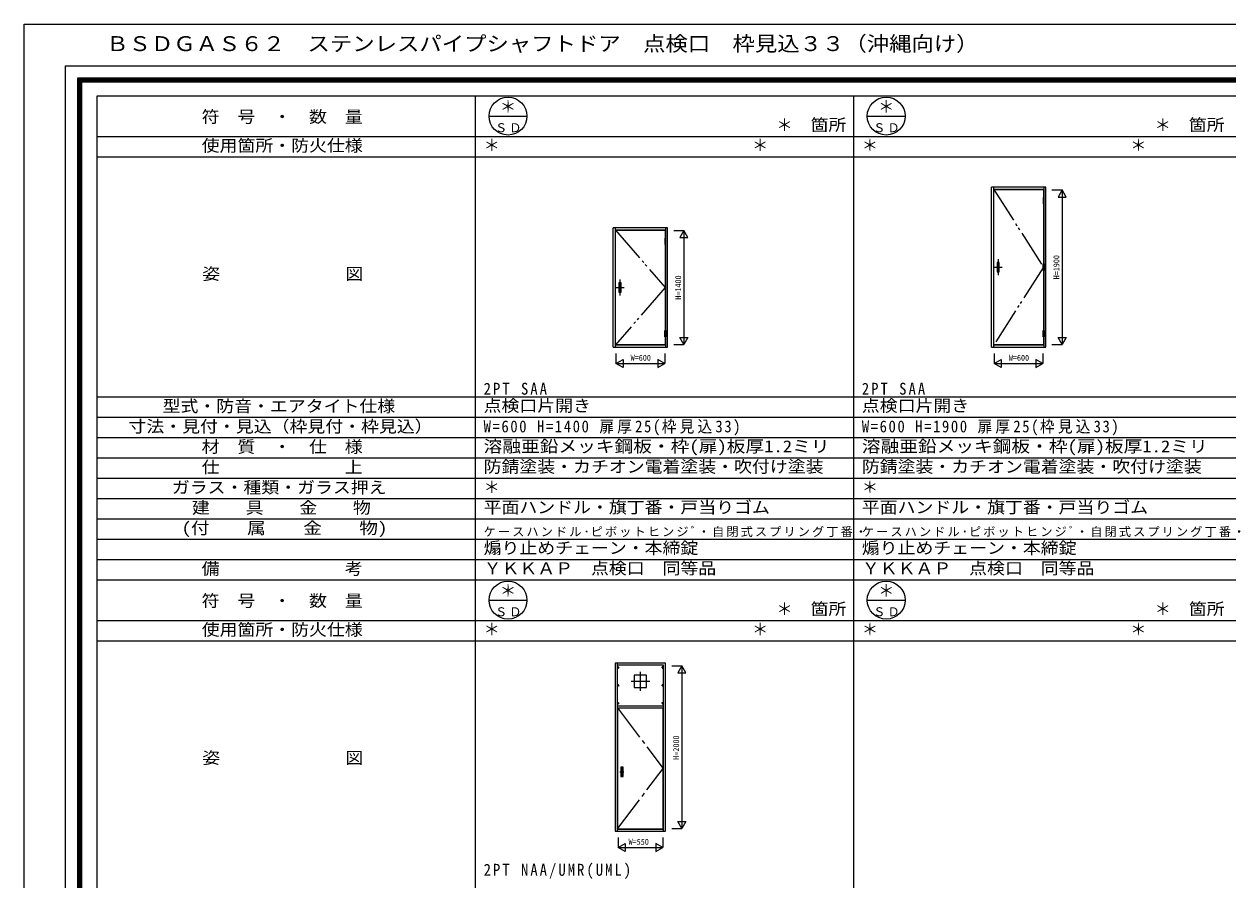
# Model space of a CAD drawing. Units: millimetres, scale not verified. Extents: x -14850 to 14850, y -10500 to 10500.
# Drawn here: x -14850 to -49, y -30 to 10500 of the extents above; entities that cross this region are included whole.
import ezdxf
from ezdxf.enums import TextEntityAlignment as Align

# ---------------------------------------------------------------- set-up
doc = ezdxf.new("R2010")
doc.units = ezdxf.units.MM
doc.header["$LTSCALE"] = 50
for name, pattern in [('CHAIN1', [8, 5, -1, 1, -1]), ('CHAIN2', [12, 9, -1, 1, -1]), ('DOUBLE_CHAIN2', [12.8, 9, -1, 0.6, -0.6, 0.6, -1])]:
    doc.linetypes.add(name, pattern=pattern)
doc.layers.add('0-0_0', color=7, linetype='Continuous')
for name, color, linetype, lineweight in [('0-1_USER1', 7, 'Continuous', 9), ('0-2_YKK_ZWAK', 2, 'Continuous', 9), ('0-3_YKK_11', 4, 'Continuous', 9), ('0-4_YKK_12', 3, 'Continuous', 9)]:
    doc.layers.add(name, color=color, linetype=linetype, lineweight=lineweight)
doc.styles.add('ＭＳ ゴシック', font='')
doc.styles.get('ＭＳ ゴシック').set_extended_font_data('MS Gothic')

msp = doc.modelspace()

# ---------------------------------------------------------------- linework, layer by layer
at = {"layer": '0-1_USER1'}
for p, q in [((-14850, 10500), (14850, 10500)), ((-14850, -10500), (-14850, 10500)), ((-14340.23, 9987.41), (14340.79, 9987.41)), ((-14340.23, -9999.25), (-14340.23, 9987.41)), ((-14190.23, 9837.97), (14190.23, 9837.97)), ((-14190.23, -9849.81), (-14190.23, 9837.97)), ((-14177.82, 9825.57), (14177.82, 9825.57)), ((-14177.82, -9837.41), (-14177.82, 9825.57)), ((-14164.85, 9812.59), (14165.42, 9812.59)), ((-14164.85, -9825), (-14164.85, 9812.59)), ((-14152.44, 9799.62), (14152.45, 9799.62)), ((-14152.44, -9812.03), (-14152.44, 9799.62)), ((-14140.04, 9787.22), (14140.04, 9787.22)), ((-14140.04, -9799.06), (-14140.04, 9787.22)), ((-13949.96, 9617.94), (13950.04, 9617.94)), ((-13949.96, -8247.06), (-13949.96, 9617.94)), ((-9299.96, -8247.06), (-9299.96, 9617.94)), ((-4649.96, -8247.06), (-4649.96, 9617.94)), ((-9133.29, 9367.94), (-8666.63, 9367.94)), ((-4483.29, 9367.94), (-4016.63, 9367.94)), ((-13949.96, 9117.94), (13950.04, 9117.94)), ((-13949.96, 8867.94), (13950.04, 8867.94)), ((-13949.96, 5912.94), (13950.04, 5912.94)), ((-13949.96, 5662.94), (13950.04, 5662.94)), ((-13949.96, 5412.94), (13950.04, 5412.94)), ((-13949.96, 5162.94), (13950.04, 5162.94)), ((-13949.96, 4912.94), (13950.04, 4912.94)), ((-13949.96, 4662.94), (13950.04, 4662.94)), ((-13949.96, 4412.94), (13950.04, 4412.94)), ((-13949.96, 4162.94), (13950.04, 4162.94)), ((-13949.96, 3912.94), (13950.04, 3912.94)), ((-13949.96, 3662.94), (13950.04, 3662.94)), ((-9133.29, 3412.94), (-8666.63, 3412.94)), ((-4483.29, 3412.94), (-4016.63, 3412.94)), ((-13949.96, 3162.94), (13950.04, 3162.94)), ((-13949.96, 2912.94), (13950.04, 2912.94))]:
    msp.add_line(p, q, dxfattribs=at)
for centre in [(-8899.96, 9367.94), (-4249.96, 9367.94), (-8899.96, 3412.94), (-4249.96, 3412.94)]:
    msp.add_circle(centre, 233.33, dxfattribs=at)
at = {"layer": '0-2_YKK_ZWAK'}
for p, q in [((-2212.47, 8458.94), (-2087.47, 8458.94)), ((-2087.47, 8458.94), (-2137.47, 8372.33)), ((-2087.47, 8458.94), (-2087.47, 6558.94)), ((-2037.47, 8372.33), (-2087.47, 8458.94)), ((-2137.47, 8372.33), (-2037.47, 8372.33)), ((-6862.47, 7958.94), (-6737.47, 7958.94)), ((-6787.47, 7872.33), (-6687.47, 7872.33)), ((-6737.47, 7958.94), (-6737.47, 6558.94)), ((-6862.47, 6558.94), (-6737.47, 6558.94)), ((-6787.47, 6645.54), (-6687.47, 6645.54)), ((-2212.47, 6558.94), (-2087.47, 6558.94)), ((-2137.47, 6645.54), (-2037.47, 6645.54)), ((-7572.48, 6448.91), (-7572.48, 6323.91)), ((-7485.88, 6373.91), (-7485.88, 6273.91)), ((-6972.48, 6448.91), (-6972.48, 6323.91)), ((-2922.48, 6448.9), (-2922.48, 6323.91)), ((-2835.88, 6373.9), (-2835.88, 6273.9)), ((-2409.08, 6373.9), (-2409.08, 6273.9)), ((-2322.48, 6323.91), (-2409.08, 6373.9)), ((-2322.48, 6448.9), (-2322.48, 6323.91)), ((-7572.48, 6323.91), (-6972.48, 6323.91)), ((-2922.48, 6323.91), (-2322.48, 6323.91)), ((-2409.08, 6273.9), (-2322.48, 6323.91)), ((-6887.48, 2603.94), (-6762.48, 2603.94)), ((-6762.48, 2603.94), (-6812.48, 2517.33)), ((-6812.48, 2517.33), (-6712.48, 2517.33)), ((-6762.48, 2603.94), (-6762.48, 603.94)), ((-6712.48, 2517.33), (-6762.48, 2603.94)), ((-6712.48, 690.54), (-6762.48, 603.94)), ((-7547.48, 493.94), (-7547.48, 368.94)), ((-6997.48, 493.94), (-6997.48, 368.94)), ((-7547.48, 368.94), (-6997.48, 368.94)), ((-7460.88, 418.94), (-7460.88, 318.94)), ((-7084.08, 318.94), (-6997.48, 368.94))]:
    msp.add_line(p, q, dxfattribs=at)
for points in [[(-6687.47, 7872.33), (-6737.47, 7958.94), (-6787.47, 7872.33)], [(-6687.47, 6645.54), (-6737.47, 6558.94), (-6787.47, 6645.54)], [(-2037.47, 6645.54), (-2087.47, 6558.94), (-2137.47, 6645.54)], [(-7485.88, 6273.91), (-7572.48, 6323.91), (-7485.88, 6373.91)], [(-2835.88, 6273.9), (-2922.48, 6323.91), (-2835.88, 6373.9)], [(-6887.48, 603.94), (-6762.48, 603.94), (-6812.48, 690.54), (-6712.48, 690.54)], [(-7460.88, 318.94), (-7547.48, 368.94), (-7460.88, 418.94)], [(-6997.48, 368.94), (-7084.08, 418.94), (-7084.08, 318.94)]]:
    msp.add_lwpolyline(points, dxfattribs=at)
msp.add_lwpolyline([(-7059.08, 6373.91), (-7059.08, 6273.91), (-6972.48, 6323.91)], close=True, dxfattribs=at)
at = {"layer": '0-3_YKK_11'}
for p, q in [((-2957.48, 6523.9), (-2957.48, 8493.93)), ((-2287.47, 8493.93), (-2957.48, 8493.93)), ((-2932.48, 8493.93), (-2932.48, 6523.9)), ((-2932.48, 8468.94), (-2312.47, 8468.94)), ((-2928.48, 6553.9), (-2928.48, 8465.94)), ((-2928.48, 8465.94), (-2316.47, 8465.94)), ((-2316.47, 8465.94), (-2316.47, 8367.93)), ((-2312.47, 8493.93), (-2312.47, 8367.93)), ((-2287.47, 8458.94), (-2291.23, 8458.94)), ((-2287.47, 6523.9), (-2287.47, 8493.93)), ((-2316.47, 8287.93), (-2316.47, 7549.92)), ((-2312.47, 8287.93), (-2312.47, 7549.92)), ((-7607.48, 6523.91), (-7607.48, 7993.94)), ((-6937.47, 7993.94), (-7607.48, 7993.94)), ((-7582.48, 7993.94), (-7582.48, 6523.91)), ((-6962.47, 7993.94), (-6962.47, 7867.93)), ((-6937.47, 6523.91), (-6937.47, 7993.94)), ((-7582.48, 7968.94), (-6962.47, 7968.94)), ((-7578.48, 6553.91), (-7578.48, 7965.94)), ((-7578.48, 7965.94), (-6966.47, 7965.94)), ((-6966.47, 7965.94), (-6966.47, 7867.93)), ((-6937.47, 7958.94), (-6941.23, 7958.94)), ((-6966.47, 7787.93), (-6966.47, 6731.91)), ((-6962.47, 7787.93), (-6962.47, 6731.91)), ((-2320.07, 7549.92), (-2309.07, 7549.92)), ((-2320.07, 7469.92), (-2320.07, 7549.92)), ((-2309.07, 7549.92), (-2309.07, 7469.92)), ((-2320.07, 7509.92), (-2309.07, 7509.92)), ((-2309.07, 7469.92), (-2320.07, 7469.92)), ((-2316.47, 7469.92), (-2316.47, 6731.91)), ((-2312.47, 7469.92), (-2312.47, 6731.91)), ((-7607.48, 6523.91), (-6937.47, 6523.91)), ((-6962.47, 6548.91), (-7582.48, 6548.91)), ((-6966.47, 6553.91), (-7578.48, 6553.91)), ((-7572.48, 6523.91), (-7572.48, 6532.5)), ((-6972.47, 6523.91), (-6972.47, 6526.89)), ((-6966.47, 6651.91), (-6966.47, 6553.91)), ((-6962.47, 6651.91), (-6962.47, 6523.91)), ((-6937.47, 6558.91), (-6944.9, 6558.91)), ((-2957.48, 6523.9), (-2287.47, 6523.9)), ((-2312.47, 6548.9), (-2932.48, 6548.9)), ((-2316.47, 6553.9), (-2928.48, 6553.9)), ((-2922.48, 6523.9), (-2922.48, 6532.49)), ((-2322.47, 6523.9), (-2322.47, 6526.88)), ((-2316.47, 6651.91), (-2316.47, 6553.9)), ((-2312.47, 6651.91), (-2312.47, 6523.9)), ((-2287.47, 6558.9), (-2294.9, 6558.9)), ((-7582.48, 2638.94), (-7582.48, 568.94)), ((-6962.48, 2638.94), (-7582.48, 2638.94)), ((-7557.48, 2638.94), (-7557.48, 568.94)), ((-6987.48, 2613.94), (-7557.48, 2613.94)), ((-6987.48, 568.94), (-6987.48, 2613.94)), ((-6962.48, 568.94), (-6962.48, 2638.94)), ((-7347.48, 2488.94), (-7347.48, 2338.94)), ((-7197.48, 2488.94), (-7347.48, 2488.94)), ((-7197.48, 2338.94), (-7197.48, 2488.94)), ((-7347.48, 2338.94), (-7197.48, 2338.94)), ((-7557.48, 2113.94), (-6987.48, 2113.94)), ((-7557.48, 2088.94), (-6987.48, 2088.94)), ((-7553.48, 2085.94), (-7553.48, 598.94)), ((-7553.48, 2085.94), (-6991.48, 2085.94)), ((-6991.48, 598.94), (-6991.48, 2085.94)), ((-7557.48, 593.94), (-6987.48, 593.94)), ((-7553.48, 598.94), (-6991.48, 598.94)), ((-7582.48, 568.94), (-6962.48, 568.94))]:
    msp.add_line(p, q, dxfattribs=at)
at = {"layer": '0-3_YKK_11', "linetype": 'DOUBLE_CHAIN2'}
for p, q in [((-2928.48, 8465.94), (-2316.47, 7509.92)), ((-7578.48, 7965.94), (-6966.47, 7259.92)), ((-2316.47, 7509.92), (-2928.48, 6553.9)), ((-6966.47, 7259.92), (-7578.48, 6553.91))]:
    msp.add_line(p, q, dxfattribs=at)
at = {"layer": '0-3_YKK_11', "linetype": 'CHAIN2'}
for p, q in [((-7562.48, 2583.94), (-7532.48, 2583.94)), ((-7547.48, 2568.94), (-7547.48, 2598.94)), ((-7272.48, 2298.94), (-7272.48, 2528.94)), ((-6982.48, 2583.94), (-7012.48, 2583.94)), ((-6997.48, 2568.94), (-6997.48, 2598.94)), ((-7547.48, 2348.94), (-7547.48, 2378.94)), ((-7387.48, 2413.94), (-7157.48, 2413.94)), ((-6997.48, 2348.94), (-6997.48, 2378.94)), ((-7562.48, 2363.94), (-7532.48, 2363.94)), ((-6982.48, 2363.94), (-7012.48, 2363.94)), ((-7562.48, 2143.94), (-7532.48, 2143.94)), ((-7553.48, 2085.94), (-6991.48, 1342.44)), ((-7547.48, 2128.94), (-7547.48, 2158.94)), ((-6982.48, 2143.94), (-7012.48, 2143.94)), ((-6997.48, 2128.94), (-6997.48, 2158.94)), ((-7553.48, 598.94), (-6991.48, 1342.44))]:
    msp.add_line(p, q, dxfattribs=at)
at = {"layer": '0-3_YKK_11'}
for centre in [(-7547.48, 2583.94), (-6997.48, 2583.94), (-7547.48, 2363.94), (-6997.48, 2363.94), (-7547.48, 2143.94), (-6997.48, 2143.94)]:
    msp.add_circle(centre, 5, dxfattribs=at)
at = {"layer": '0-4_YKK_12'}
for p, q in [((-2309.07, 8367.93), (-2320.07, 8367.93)), ((-2320.07, 8367.93), (-2320.07, 8287.93)), ((-2309.07, 8327.93), (-2320.07, 8327.93)), ((-2309.07, 8287.93), (-2309.07, 8367.93)), ((-2320.07, 8287.93), (-2309.07, 8287.93)), ((-6959.07, 7867.93), (-6970.07, 7867.93)), ((-6970.07, 7867.93), (-6970.07, 7787.93)), ((-6959.07, 7787.93), (-6959.07, 7867.93)), ((-6959.07, 7827.93), (-6970.07, 7827.93)), ((-6970.07, 7787.93), (-6959.07, 7787.93)), ((-2887.08, 7564.32), (-2887.08, 7453.32)), ((-2885.48, 7563.92), (-2885.48, 7453.92)), ((-2862.08, 7566.52), (-2885.08, 7566.52)), ((-2862.48, 7564.92), (-2884.48, 7564.92)), ((-2881.48, 7491.92), (-2881.48, 7551.92)), ((-2881.48, 7551.92), (-2865.48, 7551.92)), ((-2865.48, 7551.92), (-2865.48, 7491.92)), ((-2861.48, 7453.92), (-2861.48, 7563.92)), ((-2860.08, 7453.32), (-2860.08, 7564.32)), ((-2885.08, 7451.52), (-2862.08, 7451.52)), ((-2884.48, 7452.92), (-2862.48, 7452.92)), ((-2870.08, 7480.92), (-2877.08, 7480.92)), ((-2870.08, 7479.92), (-2877.08, 7479.92)), ((-2877.08, 7470.92), (-2870.08, 7470.92)), ((-2877.08, 7469.92), (-2870.08, 7469.92)), ((-7537.08, 7315.32), (-7537.08, 7204.32)), ((-7535.48, 7314.92), (-7535.48, 7204.92)), ((-7512.08, 7317.32), (-7535.08, 7317.32)), ((-7512.48, 7315.92), (-7534.48, 7315.92)), ((-7531.48, 7302.92), (-7515.48, 7302.92)), ((-7531.48, 7242.92), (-7531.48, 7302.92)), ((-7515.48, 7302.92), (-7515.48, 7242.92)), ((-7511.48, 7204.92), (-7511.48, 7314.92)), ((-7510.08, 7204.32), (-7510.08, 7315.32)), ((-7535.08, 7202.32), (-7512.08, 7202.32)), ((-7534.48, 7203.92), (-7512.48, 7203.92)), ((-7520.08, 7231.92), (-7527.08, 7231.92)), ((-7520.08, 7230.92), (-7527.08, 7230.92)), ((-7527.08, 7221.92), (-7520.08, 7221.92)), ((-7527.08, 7220.92), (-7520.08, 7220.92)), ((-6970.07, 6731.91), (-6959.07, 6731.91)), ((-6970.07, 6651.91), (-6970.07, 6731.91)), ((-6959.07, 6691.91), (-6970.07, 6691.91)), ((-6959.07, 6731.91), (-6959.07, 6651.91)), ((-2320.07, 6731.91), (-2309.07, 6731.91)), ((-2320.07, 6651.91), (-2320.07, 6731.91)), ((-2309.07, 6691.91), (-2320.07, 6691.91)), ((-2309.07, 6731.91), (-2309.07, 6651.91)), ((-6959.07, 6651.91), (-6970.07, 6651.91)), ((-2309.07, 6651.91), (-2320.07, 6651.91)), ((-7511.98, 1354.44), (-7511.98, 1243.44)), ((-7510.48, 1243.94), (-7510.48, 1353.94)), ((-7486.98, 1356.44), (-7509.98, 1356.44)), ((-7509.48, 1354.94), (-7487.48, 1354.94)), ((-7506.48, 1341.94), (-7490.48, 1341.94)), ((-7506.48, 1341.94), (-7506.48, 1281.94)), ((-7490.48, 1341.94), (-7490.48, 1281.94)), ((-7486.48, 1243.94), (-7486.48, 1353.94)), ((-7484.98, 1243.44), (-7484.98, 1354.44)), ((-7509.98, 1241.44), (-7486.98, 1241.44)), ((-7509.48, 1242.94), (-7487.48, 1242.94)), ((-7494.98, 1270.94), (-7501.98, 1270.94)), ((-7494.98, 1269.94), (-7501.98, 1269.94)), ((-7501.98, 1260.94), (-7494.98, 1260.94)), ((-7501.98, 1259.94), (-7494.98, 1259.94))]:
    msp.add_line(p, q, dxfattribs=at)
at = {"layer": '0-4_YKK_12', "linetype": 'CHAIN1'}
for p, q in [((-2873.48, 7606.52), (-2873.48, 7411.52)), ((-2923.48, 7508.92), (-2823.48, 7508.92)), ((-7573.48, 7259.92), (-7473.48, 7259.92)), ((-7523.48, 7357.33), (-7523.48, 7162.52))]:
    msp.add_line(p, q, dxfattribs=at)
at = {"layer": '0-4_YKK_12', "linetype": 'CHAIN2'}
msp.add_line((-7523.64, 1298.94), (-7474.97, 1298.94), dxfattribs=at)
at = {"layer": '0-4_YKK_12'}
for centre in [(-2873.48, 7465.72), (-7523.48, 7216.72), (-7498.48, 1255.69)]:
    msp.add_circle(centre, 1.75, dxfattribs=at)
for centre, radius, start, end in [((-2885.08, 7564.32), 2, 90, 180), ((-2884.48, 7563.92), 1, 90, 180), ((-2862.48, 7563.92), 1, 0, 90), ((-2862.08, 7564.32), 2, 0, 90), ((-2885.08, 7453.32), 2, 180, 270), ((-2884.48, 7453.92), 1, 180, 270), ((-2862.48, 7453.92), 1, 270, 0), ((-2862.08, 7453.32), 2, 270, 0), ((-7535.08, 7315.32), 2, 90, 180), ((-7534.48, 7314.92), 1, 90, 180), ((-7512.48, 7314.92), 1, 0, 90), ((-7512.08, 7315.32), 2, 0, 90), ((-7535.08, 7204.32), 2, 180, 270), ((-7534.48, 7204.92), 1, 180, 270), ((-7512.48, 7204.92), 1, 270, 0), ((-7512.08, 7204.32), 2, 270, 0), ((-7509.98, 1354.44), 2, 90, 180), ((-7509.48, 1353.94), 1, 90, 180), ((-7487.48, 1353.94), 1, 0, 90), ((-7486.98, 1354.44), 2, 0, 90), ((-7509.98, 1243.44), 2, 180, 270), ((-7509.48, 1243.94), 1, 180, 270), ((-7501.98, 1265.44), 5.5, 90, 270), ((-7498.48, 1281.94), 8, 180, 0), ((-7501.98, 1265.44), 4.5, 90, 270), ((-7494.98, 1265.44), 5.5, 270, 90), ((-7494.98, 1265.44), 4.5, 270, 90), ((-7487.48, 1243.94), 1, 270, 0), ((-7486.98, 1243.44), 2, 270, 0)]:
    msp.add_arc(centre, radius, start, end, dxfattribs=at)

# ---------------------------------------------------------------- texts
at = {"layer": '0-0_0', "color": 3, "style": 'ＭＳ ゴシック', "width": 1.1}
msp.add_text('ＢＳＤＧＡＳ６２\u3000ステンレスパイプシャフトドア\u3000点検口\u3000枠見込３３（沖縄向け）', height=183.3, dxfattribs=at).set_placement((-13840.22, 10112.41), align=Align.BOTTOM_LEFT)
at = {"layer": '0-0_0', "style": 'ＭＳ ゴシック'}
for p in [(-8999.96, 9367.94), (-4349.96, 9367.94), (-5599.96, 9142.94), (-949.96, 9142.94), (-9199.96, 8892.94), (-5899.96, 8892.94), (-4549.96, 8892.94), (-1249.96, 8892.94), (-9199.96, 4687.94), (-4549.96, 4687.94), (-8999.96, 3412.94), (-4349.96, 3412.94), (-5599.96, 3187.94), (-949.96, 3187.94), (-9199.96, 2937.94), (-5899.96, 2937.94), (-4549.96, 2937.94), (-1249.96, 2937.94)]:
    msp.add_text('＊', height=146.6, dxfattribs=at).set_placement(p, align=Align.BOTTOM_LEFT)
for s, width, p in [('点検口片開き', 1.1, (-9199.96, 5687.94)), ('点検口片開き', 1.1, (-4549.96, 5687.94)), ('溶融亜鉛メッキ鋼板・枠(扉)板厚1.2ミリ', 1.15, (-9199.96, 5187.94)), ('溶融亜鉛メッキ鋼板・枠(扉)板厚1.2ミリ', 1.15, (-4549.96, 5187.94)), ('防錆塗装・カチオン電着塗装・吹付け塗装', 1.1, (-9199.96, 4937.94)), ('防錆塗装・カチオン電着塗装・吹付け塗装', 1.1, (-4549.96, 4937.94)), ('平面ハンドル・旗丁番・戸当りゴム', 1.1, (-9199.96, 4437.94)), ('平面ハンドル・旗丁番・戸当りゴム', 1.1, (-4549.96, 4437.94)), ('煽り止めチェーン・本締錠', 1.1, (-9199.96, 3937.94)), ('煽り止めチェーン・本締錠', 1.1, (-4549.96, 3937.94)), ('ＹＫＫＡＰ\u3000点検口\u3000同等品', 1.1, (-9199.96, 3687.94)), ('ＹＫＫＡＰ\u3000点検口\u3000同等品', 1.1, (-4549.96, 3687.94))]:
    msp.add_text(s, height=146.6, dxfattribs=dict(at, width=width)).set_placement(p, align=Align.BOTTOM_LEFT)
at = {"layer": '0-0_0', "attachment_point": 7, "style": 'ＭＳ ゴシック'}
for s, insert, char_height in [('\\T1.28;\\W0.9;2PT\\~SAA', (-9199.96, 5937.94), 146.6), ('\\T1.28;\\W0.9;2PT\\~SAA', (-4549.96, 5937.94), 146.6), ('\\T1.22;\\W0.9;W=600\\~H=1400\\~扉厚25(枠見込33)', (-9199.96, 5437.94), 146.6), ('\\T1.22;\\W0.9;W=600\\~H=1900\\~扉厚25(枠見込33)', (-4549.96, 5437.94), 146.6), ('\\T1.17;ケースハンドル･ピボットヒンジﾞ・自閉式スプリング丁番・', (-9199.96, 4187.94), 110), ('\\T1.17;ケースハンドル･ピボットヒンジﾞ・自閉式スプリング丁番・', (-4549.96, 4187.94), 110), ('\\T1.28;\\W0.9;2PT\\~NAA/UMR(UML)', (-9199.96, -17.06), 146.6)]:
    msp.add_mtext(s, dxfattribs=dict(at, insert=insert, char_height=char_height))
at = {"layer": '0-1_USER1', "style": 'ＭＳ ゴシック'}
for s, width, p in [('符\u3000号\u3000・\u3000数\u3000量', 1.1, (-12666.33, 9242.94)), ('箇所', 1.1, (-5179.96, 9142.94)), ('箇所', 1.1, (-529.96, 9142.94)), ('使用箇所・防火仕様', 1.1, (-12666.33, 8887.94)), ('姿\u3000\u3000\u3000\u3000\u3000\u3000\u3000図', 1.1, (-12659.66, 7310.44)), ('型式・防音・エアタイト仕様', 1.1, (-13146.33, 5682.94)), ('寸法・見付・見込（枠見付・枠見込）', 1.1, (-13566.33, 5432.94)), ('材\u3000質\u3000・\u3000仕\u3000様', 1.1, (-12666.33, 5182.94)), ('仕\u3000\u3000\u3000\u3000\u3000\u3000\u3000上', 1.1, (-12666.33, 4932.94)), ('ガラス・種類・ガラス押え', 1.1, (-13033, 4682.94)), ('建\u3000\u3000具\u3000\u3000金\u3000\u3000物', 1.1, (-12786.33, 4432.94)), ('(付\u3000\u3000属\u3000\u3000金\u3000\u3000物)', 1.15, (-12913, 4182.94)), ('備\u3000\u3000\u3000\u3000\u3000\u3000\u3000考', 1.1, (-12666.33, 3682.94)), ('符\u3000号\u3000・\u3000数\u3000量', 1.1, (-12666.33, 3287.94)), ('箇所', 1.1, (-5179.96, 3187.94)), ('箇所', 1.1, (-529.96, 3187.94)), ('使用箇所・防火仕様', 1.1, (-12666.33, 2932.94)), ('姿\u3000\u3000\u3000\u3000\u3000\u3000\u3000図', 1.1, (-12659.66, 1355.44))]:
    msp.add_text(s, height=146.6, dxfattribs=dict(at, width=width)).set_placement(p, align=Align.BOTTOM_LEFT)
at = {"layer": '0-1_USER1', "char_height": 110, "attachment_point": 7, "style": 'ＭＳ ゴシック'}
for insert in [(-9059.96, 9167.94), (-4409.96, 9167.94), (-9059.96, 3212.94), (-4409.96, 3212.94)]:
    msp.add_mtext('\\T1.17;ＳＤ', dxfattribs=dict(at, insert=insert))
at = {"layer": '0-2_YKK_ZWAK', "color": 4, "style": 'ＭＳ ゴシック'}
for s, p in [('H=1900', (-2099.47, 7358.94)), ('H=1400', (-6749.47, 7108.94)), ('H=2000', (-6774.48, 1448.94))]:
    msp.add_text(s, height=73.31, rotation=90, dxfattribs=at).set_placement(p, align=Align.BOTTOM_LEFT)
for s, p in [('W=600', (-7392.56, 6335.91)), ('W=600', (-2742.55, 6335.9)), ('W=550', (-7417.48, 380.94))]:
    msp.add_text(s, height=73.31, dxfattribs=at).set_placement(p, align=Align.BOTTOM_LEFT)

doc.saveas('drawing.dxf')
